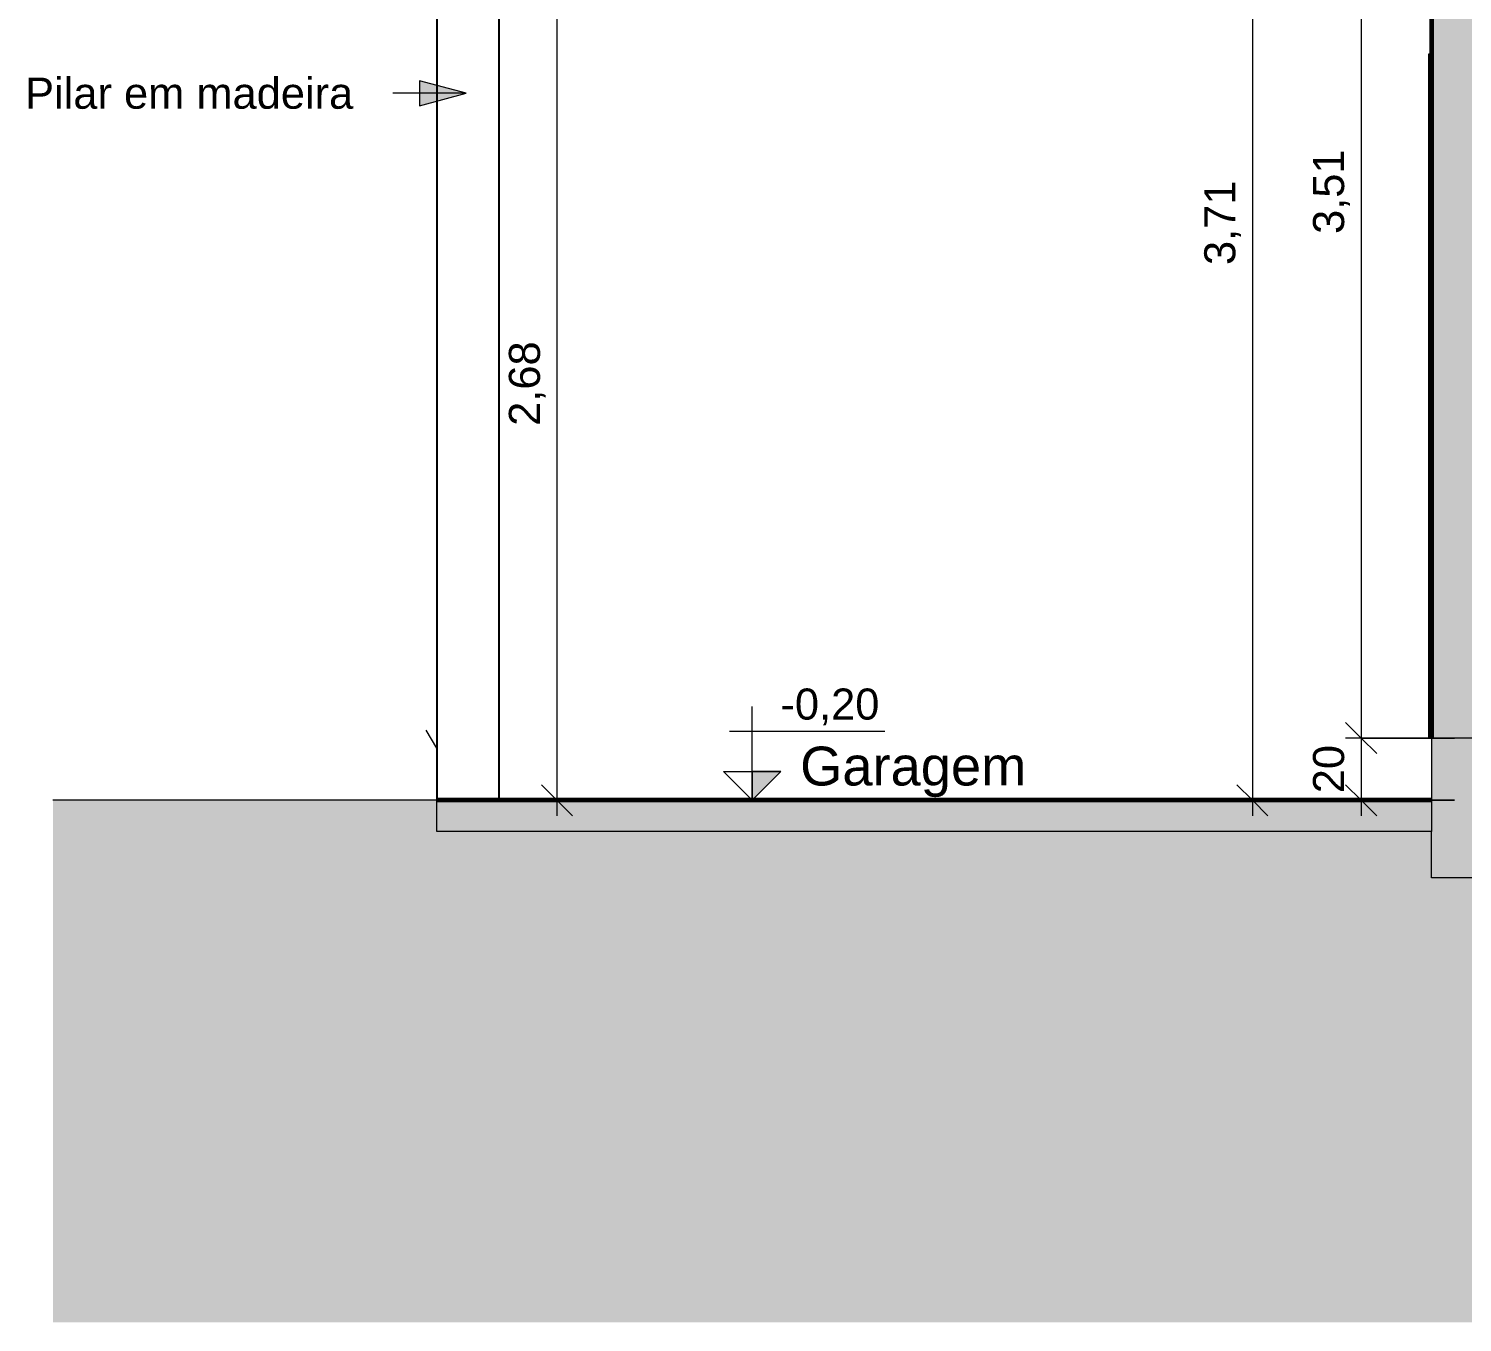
# Model space of a CAD drawing. Header units: millimetres. Extents: x -23833 to 62003, y -3000 to 6760.
# Drawn here: x -23833 to -19220, y -1680 to 2483 of the extents above; entities that cross this region are included whole.
import ezdxf

# ---------------------------------------------------------------- set-up
doc = ezdxf.new("R2010")
doc.units = ezdxf.units.MM
for name, color, linetype, lineweight in [('A-ANNO-DIMS', 211, 'Continuous', 9), ('A-ANNO-DIMS-50', 211, 'Continuous', 9), ('A-DETL-GENF', 92, 'Continuous', 9), ('A-DETL-THIN', 151, 'Continuous', 9), ('A-DOOR', 31, 'Continuous', 9), ('A-FLOR', 192, 'Continuous', 25), ('A-FLOR-PATT', 8, 'Continuous', 25), ('A-WALL', 113, 'Continuous', 25), ('A-WALL-PATT', 111, 'Continuous', 25), ('C-TOPO', 7, 'Continuous', 9), ('G-ANNO-DIMS', 111, 'Continuous', 9), ('G-ANNO-TEXT', 231, 'Continuous', 9), ('L-HRDS-IDEN', 13, 'Continuous', 9), ('S-COLS', 52, 'Continuous', 25)]:
    doc.layers.add(name, color=color, linetype=linetype, lineweight=lineweight)
doc.styles.add('@Arial Unicode MS', font='ARIALUNI.TTF', dxfattribs={"height": 100})
doc.styles.add('Arial', font='arial.ttf', dxfattribs={"height": 125})
doc.styles.add('Arial_1', font='arial.ttf', dxfattribs={"height": 100})
doc.dimstyles.new('CRT_-__Metros_-_Linha_de_chamada_3_5_mm', dxfattribs={"dimscale": 304.8, "dimtxt": 100.584485, "dimasz": 0.328084, "dimexe": 0.164042, "dimexo": 0.0625, "dimgap": 0.082021, "dimtad": 1, "dimdec": 0, "dimlfac": 0.1, "dimdsep": 46, "dimtxsty": '@Arial Unicode MS', "dimblk1": 'OBLIQUE', "dimblk2": 'OBLIQUE', "dimsah": 1, "dimcen": 0.09, "dimdle": 0.164042, "dimazin": 0, "dimtfac": 1, "dimtdec": 4, "dimtix": 1, "dimtmove": 0, "dimatfit": 3, "dimfxl": 0.984252, "dimfxlon": 1, "dimtvp": 1, "dimtolj": 1, "dimtzin": 0, "dimarcsym": 2})
doc.dimstyles.new('CRT_-__Metros_-_Linha_de_chamada_3_5_mm_1', dxfattribs={"dimscale": 304.8, "dimtxt": 100.584485, "dimasz": 0.328084, "dimexe": 0.164042, "dimexo": 0.0625, "dimgap": 0.082021, "dimtad": 1, "dimlfac": 0.001, "dimrnd": 0.01, "dimzin": 0, "dimdsep": 46, "dimtxsty": '@Arial Unicode MS', "dimblk1": 'OBLIQUE', "dimblk2": 'OBLIQUE', "dimsah": 1, "dimcen": 0.09, "dimdle": 0.164042, "dimazin": 0, "dimtfac": 1, "dimtdec": 4, "dimtix": 1, "dimtmove": 0, "dimatfit": 3, "dimfxl": 0.984252, "dimfxlon": 1, "dimtvp": 1, "dimtolj": 1, "dimtzin": 0, "dimarcsym": 2})

# ---------------------------------------------------------------- blocks, each defined once
blk = doc.blocks.new('CRT_POR_Abrir_1 Folha_Madeira e Vidro - 80 x 210  cm-3550694-A')
at = {"layer": 'A-DOOR'}
for p, q in [((-19319.650772, 2400), (-19329.650772, 2400)), ((-19329.650772, 2400), (-19329.650772, 200)), ((-19319.650772, 200), (-19329.650772, 200))]:
    blk.add_line(p, q, dxfattribs=at)
blk = doc.blocks.new('DIMBLOCK6-A')
at = {"layer": 'A-ANNO-DIMS-50', "lineweight": 18}
for p, q in [((-19545.9, 3714.7), (-19595.9, 3764.7)), ((-19545.9, 3714.7), (-19495.9, 3664.7)), ((-19545.9, 200), (-19595.9, 250)), ((-19545.9, 200), (-19495.9, 150))]:
    blk.add_line(p, q, dxfattribs=at)
at = {"layer": 'A-ANNO-DIMS-50'}
for p, q in [((-19545.9, 3764.7), (-19545.9, 200)), ((-19245.9, 3714.7), (-19595.9, 3714.7)), ((-19545.9, 3714.7), (-19245.9, 3714.7)), ((-19245.9, 200), (-19595.9, 200)), ((-19545.9, 200), (-19245.9, 200))]:
    blk.add_line(p, q, dxfattribs=at)
at = {"layer": 'A-ANNO-DIMS-50', "color": 0, "insert": (-19700.7, 1822.1), "char_height": 100, "width": 324.675, "attachment_point": 1, "rotation": 90, "line_spacing_factor": 1.117605, "style": '@Arial Unicode MS'}
blk.add_mtext('3,51', dxfattribs=at)
blk = doc.blocks.new('_Oblique')
at = {"color": 0, "linetype": 'ByBlock', "lineweight": -2}
blk.add_line((-0.5, -0.5), (0.5, 0.5), dxfattribs=at)
blk = doc.blocks.new('DIMBLOCK7-A')
at = {"layer": 'A-ANNO-DIMS-50', "lineweight": 18}
for p, q in [((-19545.9, 200), (-19595.9, 250)), ((-19545.9, 200), (-19495.9, 150)), ((-19545.9, 0), (-19595.9, 50)), ((-19545.9, 0), (-19495.9, -50))]:
    blk.add_line(p, q, dxfattribs=at)
at = {"layer": 'A-ANNO-DIMS-50'}
for p, q in [((-19245.9, 200), (-19595.9, 200)), ((-19545.9, 200), (-19545.9, -50)), ((-19545.9, 200), (-19245.9, 200)), ((-19245.9, 0), (-19595.9, 0)), ((-19545.9, 0), (-19245.9, 0))]:
    blk.add_line(p, q, dxfattribs=at)
at = {"layer": 'A-ANNO-DIMS-50', "color": 0, "insert": (-19700.7, 22.6), "char_height": 100, "width": 185.873, "attachment_point": 1, "rotation": 90, "line_spacing_factor": 1.117605, "style": '@Arial Unicode MS'}
blk.add_mtext('20', dxfattribs=at)
blk = doc.blocks.new('DIMBLOCK8-A')
at = {"layer": 'A-ANNO-DIMS-50', "lineweight": 18}
for p, q in [((-19895.9, 3714.7), (-19945.9, 3764.7)), ((-19895.9, 3714.7), (-19845.9, 3664.7)), ((-19895.9, 0), (-19945.9, 50)), ((-19895.9, 0), (-19845.9, -50))]:
    blk.add_line(p, q, dxfattribs=at)
at = {"layer": 'A-ANNO-DIMS-50'}
for p, q in [((-19895.9, 3764.7), (-19895.9, -50)), ((-19595.9, 3714.7), (-19945.9, 3714.7)), ((-19895.9, 3714.7), (-19595.9, 3714.7)), ((-19595.9, 0), (-19945.9, 0)), ((-19895.9, 0), (-19595.9, 0))]:
    blk.add_line(p, q, dxfattribs=at)
at = {"layer": 'A-ANNO-DIMS-50', "color": 0, "insert": (-20050.7, 1722.1), "char_height": 100, "width": 324.675, "attachment_point": 1, "rotation": 90, "line_spacing_factor": 1.117605, "style": '@Arial Unicode MS'}
blk.add_mtext('3,71', dxfattribs=at)
blk = doc.blocks.new('Elevações de ponto - CRT_ANO_Tag de Nível em Elevações-871645-A')
at = {"layer": 'G-ANNO-DIMS'}
blk.add_hatch(color=256, dxfattribs=at).paths.add_polyline_path([(-7112.1, 3000), (-7112.1, 3092.3), (-7019.8, 3092.3)])
for p, q in [((-7112.1, 3000), (-7112.1, 3301.2)), ((-7184.5, 3221.9), (-6684.5, 3221.9)), ((-7204.4, 3092.3), (-7112.1, 3000)), ((-7204.4, 3092.3), (-7019.8, 3092.3)), ((-7019.8, 3092.3), (-7112.1, 3000)), ((-7112.1, 3000), (-7019.8, 3092.3)), ((-7019.8, 3092.3), (-7112.1, 3092.3)), ((-7112.1, 3092.3), (-7112.1, 3000))]:
    blk.add_line(p, q, dxfattribs=at)
blk = doc.blocks.new('DIMBLOCK36-A')
at = {"layer": 'A-ANNO-DIMS-50', "lineweight": 18}
for p, q in [((-22133.4, 2680), (-22183.4, 2730)), ((-22133.4, 2680), (-22083.4, 2630)), ((-22133.4, 0), (-22183.4, 50)), ((-22133.4, 0), (-22083.4, -50))]:
    blk.add_line(p, q, dxfattribs=at)
at = {"layer": 'A-ANNO-DIMS-50'}
for p, q in [((-22133.4, 2730), (-22133.4, -50)), ((-22283.2, 2680), (-22083.4, 2680)), ((-22133.4, 2680), (-22283.2, 2680)), ((-21833.4, 0), (-22183.4, 0)), ((-22133.4, 0), (-21833.4, 0))]:
    blk.add_line(p, q, dxfattribs=at)
at = {"layer": 'A-ANNO-DIMS-50', "color": 0, "insert": (-22288.2, 1204.7), "char_height": 100, "width": 324.675, "attachment_point": 1, "rotation": 90, "line_spacing_factor": 1.117605, "style": '@Arial Unicode MS'}
blk.add_mtext('2,68', dxfattribs=at)

msp = doc.modelspace()

# ---------------------------------------------------------------- hatches: boundary and pattern name
at = {"layer": 'A-DETL-GENF'}
h = msp.add_hatch(color=7, dxfattribs=at)
h.paths.add_polyline_path([(-5446.155, -1462.996), (-5299.651, -1462.996), (-5299.651, 100), (-3949.651, 100), (-3949.651, -250), (-3799.651, -250), (-3799.651, 180), (-5299.651, 180), (-5299.651, 200), (-19319.651, 200), (-19319.651, -250), (-19139.651, -250), (-19139.651, 100), (-5479.651, 100), (-5479.651, -1462.996)])
h.paths.add_polyline_path([(-8229.651, 2643.433), (-8229.651, 2900), (-5479.651, 2900), (-5479.651, 2680), (-5299.651, 2680), (-5299.651, 2898), (-3979.651, 2898), (-3979.651, 2680), (-3799.651, 2680), (-3799.651, 3000), (-8369.651, 3000), (-8369.651, 2643.433)])
h.paths.add_polyline_path([(-16725.974, 2700), (-16579.651, 2700), (-16579.651, 3000), (-19319.651, 3000), (-19319.651, 2700), (-19139.651, 2700), (-19139.651, 2900), (-16759.651, 2900), (-16759.651, 2700)])
h = msp.add_hatch(dxfattribs=at)
h.set_pattern_fill('FP_9', color=55, style=0, pattern_type=2)
h.set_pattern_definition([(45, (-11922.87, 2115.08), (0, 449.013), [317.5, -317.5]), (45, (-11838.68, 2030.9), (0, 449.013), [317.5, -317.5]), (45, (-11754.5, 1946.7), (0, 449.013), [317.5, -317.5]), (135, (-11922.87, 2171.2), (-449.013, 3e-14), [317.5, -317.5]), (135, (-11838.68, 2255.4), (-449.013, 3e-14), [317.5, -317.5]), (135, (-11754.5, 2339.6), (-449.013, 3e-14), [317.5, -317.5])])
h.paths.add_polyline_path([(-4138.35, -1679.633), (-3515.361, -1679.633), (-4957.955, -976.033), (-5299.651, -981.998), (-5299.651, -1462.996), (-5479.651, -1462.996), (-5479.651, -985.139), (-9657.239, -1058.06), (-12472.176, -449.349), (-12993.303, -206.344), (-13385.693, -341.454), (-13593.367, -285.808), (-14148.594, 100), (-16584.48, 100), (-17282.076, 26.68), (-18389.651, 0), (-19139.651, 0), (-19139.651, -250), (-19319.651, -250), (-19319.651, -100), (-22519.651, -100), (-22519.651, 0), (-23755.426, 0), (-23755.426, -1679.633), (-4429.903, -1679.633)])
at = {"layer": 'A-FLOR-PATT'}
msp.add_hatch(color=256, dxfattribs=at).paths.add_polyline_path([(-19319.651, -100), (-19319.651, 0), (-22519.651, 0), (-22519.651, -100), (-19505.06, -100)])
at = {"layer": 'A-WALL-PATT'}
h = msp.add_hatch(color=256, dxfattribs=at)
h.paths.add_polyline_path([(-19139.651, 200), (-19139.651, 2700), (-19319.651, 2700), (-19319.651, 200), (-19178.109, 200)])
h.paths.add_polyline_path([(-19139.651, 3000), (-19139.651, 6044.391), (-19319.651, 6044.391), (-19319.651, 3000), (-19178.109, 3000)])
at = {"layer": 'G-ANNO-TEXT'}
msp.add_hatch(color=7, dxfattribs=at).paths.add_polyline_path([(-22425.296, 2274.969), (-22575.296, 2315.161), (-22575.296, 2234.776)])

# ---------------------------------------------------------------- linework, layer by layer
at = {"layer": 'A-DETL-THIN'}
for p, q in [((-16159.988, 200), (-19319.651, 200)), ((-19319.651, 200), (-19319.651, -100)), ((-22519.651, 0), (-23755.426, 0)), ((-22519.651, -100), (-22519.651, 0)), ((-19319.651, -100), (-22519.651, -100)), ((-19319.651, -250), (-19319.651, -100)), ((-19139.651, -250), (-19319.651, -250))]:
    msp.add_line(p, q, dxfattribs=at)
at = {"layer": 'A-FLOR', "lineweight": 60}
msp.add_line((-19319.651, 0), (-22519.651, 0), dxfattribs=at)
at = {"layer": 'A-WALL', "lineweight": 60}
msp.add_line((-19319.651, 2700), (-19319.651, 200), dxfattribs=at)
at = {"layer": 'C-TOPO'}
for q in [(-22554.361, 225.73), (-22554.361, 225.73), (-22519.651, 0), (-22519.651, 0)]:
    msp.add_line((-22519.651, 167.117), q, dxfattribs=at)
at = {"layer": 'G-ANNO-TEXT', "color": 7}
for p, q in [((-22425.296, 2274.969), (-22575.296, 2315.161)), ((-22575.296, 2315.161), (-22575.296, 2234.776)), ((-22658.225, 2274.969), (-22661.741, 2274.969)), ((-22425.296, 2274.969), (-22658.225, 2274.969)), ((-22575.296, 2234.776), (-22425.296, 2274.969))]:
    msp.add_line(p, q, dxfattribs=at)
at = {"layer": 'S-COLS'}
for p, q in [((-22319.451, 0), (-22319.451, 2814.776)), ((-22519.451, 0), (-22519.451, 2754.776))]:
    msp.add_line(p, q, dxfattribs=at)

# ---------------------------------------------------------------- block references
at = {"layer": 'A-DOOR'}
msp.add_blockref('CRT_POR_Abrir_1 Folha_Madeira e Vidro - 80 x 210  cm-3550694-A', (0, 0), dxfattribs=at)
at = {"layer": 'G-ANNO-DIMS'}
msp.add_blockref('Elevações de ponto - CRT_ANO_Tag de Nível em Elevações-871645-A', (-14393.653, -3000), dxfattribs=at)

# ---------------------------------------------------------------- texts
at = {"layer": 'G-ANNO-DIMS', "insert": (-21414.401, 359.532), "char_height": 100, "width": 380.74495, "attachment_point": 1, "line_spacing_factor": 0.941778, "style": 'Arial_1'}
msp.add_mtext('-0,20', dxfattribs=at)
at = {"layer": 'G-ANNO-TEXT', "color": 7, "insert": (-23844.825, 2324.969), "char_height": 100, "width": 1310.75906, "attachment_point": 1, "style": 'Arial_1'}
msp.add_mtext('Pilar em madeira', dxfattribs=at)
at = {"layer": 'L-HRDS-IDEN', "insert": (-21351.011, 172.542), "char_height": 125, "width": 885.86469, "attachment_point": 1, "style": 'Arial'}
msp.add_mtext('Garagem', dxfattribs=at)

# ---------------------------------------------------------------- dimensions: what is measured, and where the dimension line sits
at = {"layer": 'A-ANNO-DIMS'}
for base, p1, p2, dimstyle, override, picture, middle in [((-19895.872, 0), (-19595.872, 3714.716), (-19595.872, 0), 'CRT_-__Metros_-_Linha_de_chamada_3_5_mm_1', {"dimpost": '<>', "dimfxl": 3714.716322}, 'DIMBLOCK8-A', (-19971.964, 1857.358)), ((-19545.872, 200), (-19245.872, 3714.716), (-19245.872, 200), 'CRT_-__Metros_-_Linha_de_chamada_3_5_mm_1', {"dimpost": '<>', "dimfxl": 3514.716322}, 'DIMBLOCK6-A', (-19621.964, 1957.358)), ((-22133.374, 0), (-22283.164, 2680), (-21833.374, 0), 'CRT_-__Metros_-_Linha_de_chamada_3_5_mm_1', {"dimpost": '<>', "dimfxl": 2717.482481}, 'DIMBLOCK36-A', (-22209.465, 1340)), ((-19545.872, 0), (-19245.872, 200), (-19245.872, 0), 'CRT_-__Metros_-_Linha_de_chamada_3_5_mm', {"dimpost": '<>', "dimfxl": 200}, 'DIMBLOCK7-A', (-19621.964, 100))]:
    dim = msp.add_linear_dim(base=base, p1=p1, p2=p2, angle=90, dimstyle=dimstyle, override=override, dxfattribs=at)
    dim.commit()
    dim.dimension.update_dxf_attribs({"geometry": picture, "text_midpoint": middle})

doc.saveas('drawing.dxf')
